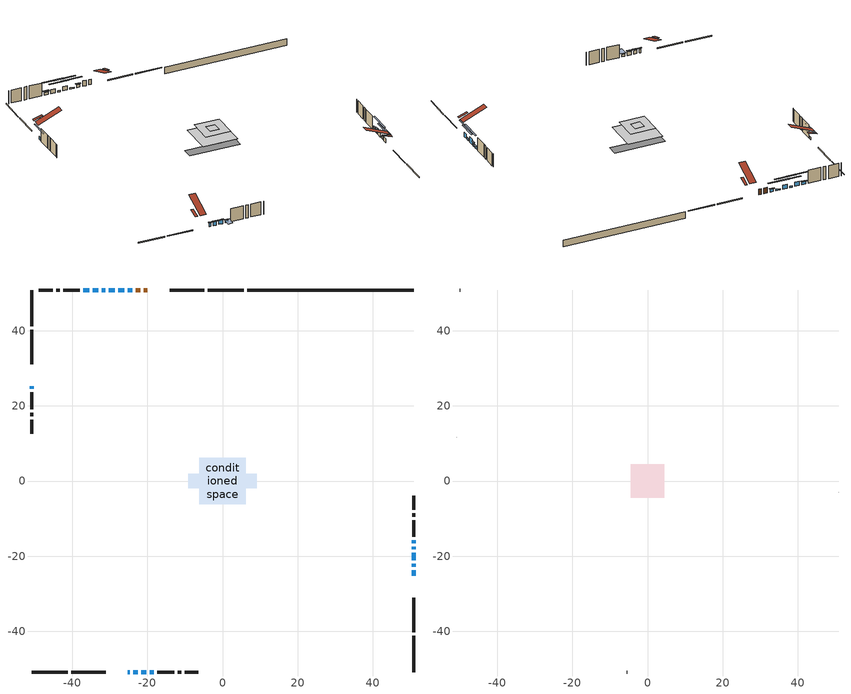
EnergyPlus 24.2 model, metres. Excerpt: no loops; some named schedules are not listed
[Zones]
conditioned space
 floor outside (Floor1 construction): -2.13,-2.13 -2.13,2.13 2.13,2.13 2.13,-2.13 z0.76
 floor adiabatic (AdiabaticFloorConstruction): -6.16,-6.16 -6.16,6.16 6.16,6.16 6.16,-6.16 z3.2
 floor foundation (Slab1 construction): -9.17,-1.89 -9.17,1.89 9.17,1.89 9.17,-1.89 z-1.65
 wall outside (RimJoist1 construction): 5.63,50.81 -3.98,50.81 / -50.81,-50.81 -41.21,-50.81 / -50.81,50.81 -50.81,41.21 / 50.81,-50.81 50.81,-41.21 z0.76:1.06
 wall outside (RimJoist2 construction): -4.91,50.81 -14.06,50.81 / -40.28,-50.81 -31.13,-50.81 / -50.81,40.28 -50.81,31.13 / 50.81,-40.28 50.81,-31.13 z0.76:1.06
 wall outside (AdiabaticWallConstruction 1): -20.02,50.81 -20.9,50.81 / -21.82,50.81 -23.11,50.81 z0.76:2.79
 wall outside (AdiabaticWallConstruction): -24.03,50.81 -25.25,50.81 / -50.81,25.17 -50.81,24.48 / -35.51,50.81 -37.03,50.81 z0.76:1.83; -26.18,50.81 -27.71,50.81 z0.76:1.27; -28.63,50.81 -30.21,50.81 z0.76:2.31; -31.13,50.81 -32.08,50.81 z0.76:1.24; -33,50.81 -34.58,50.81 / 50.81,-25.17 50.81,-23.75 z0.76:2.34; 50.81,-22.82 50.81,-22 z0.76:1.73; 50.81,-21.08 50.81,-19.15 z0.76:2.84; -25.17,-50.81 -24.61,-50.81 / -23.68,-50.81 -22.57,-50.81 / 50.81,-18.22 50.81,-17.53 z0.76:2.13; -21.64,-50.81 -20.29,-50.81 z0.76:2.16; 50.81,-16.61 50.81,-15.82 / -19.36,-50.81 -18.25,-50.81 z0.76:1.68
 wall outside (Wall1 construction): -37.96,50.81 -42.42,50.81 / -17.32,-50.81 -12.86,-50.81 / -50.81,23.55 -50.81,19.1 / 50.81,-14.89 50.81,-10.43 z0.76:5.64
 wall outside (Wall2 construction): -43.35,50.81 -44.28,50.81 / -11.93,-50.81 -11,-50.81 / -50.81,18.17 -50.81,17.24 / 50.81,-9.5 50.81,-8.57 z0.76:5.64
 wall outside (Wall3 construction): -45.21,50.81 -48.89,50.81 / -10.07,-50.81 -6.39,-50.81 / -50.81,16.31 -50.81,12.63 / 50.81,-7.64 50.81,-3.96 z0.76:5.64
 wall foundation (FoundationWall1 construction): 50.81,50.81 6.56,50.81 z-1.65:0.76
 window (WindowConstruction): -24.03,50.81 -25.25,50.81 z0.76:1.83
 window (WindowConstruction 7): -26.18,50.81 -27.7,50.81 z0.76:1.27
 window (WindowConstruction 8): -28.63,50.81 -30.21,50.81 z0.76:2.31
 window (WindowConstruction 9): -31.14,50.81 -32.08,50.81 z0.76:1.24
 window (WindowConstruction 10): -33,50.81 -34.58,50.81 z0.76:2.34
 window (WindowConstruction 11): -50.81,25.17 -50.81,24.48 z0.76:1.83
 window (WindowConstruction 12): 50.81,-25.17 50.81,-23.75 z0.76:2.34
 window (WindowConstruction 1): -35.51,50.81 -37.03,50.81 z0.76:1.83
 window (WindowConstruction 13): 50.81,-22.82 50.81,-22.01 z0.76:1.73
 window (WindowConstruction 14): 50.81,-21.08 50.81,-19.15 z0.76:2.84
 window (WindowConstruction 2): -25.17,-50.81 -24.61,-50.81 z0.76:2.13
 window (WindowConstruction 3): -23.68,-50.81 -22.57,-50.81 z0.76:2.13
 window (WindowConstruction 4): -21.64,-50.81 -20.29,-50.81 z0.76:2.16
 window (WindowConstruction 5): 50.81,-18.22 50.81,-17.53 z0.76:2.13
 window (WindowConstruction 6): 50.81,-16.6 50.81,-15.82 z0.76:1.67
 window (WindowConstruction 15): -19.36,-50.81 -18.25,-50.81 z0.76:1.67
 door (Door): -20.02,50.81 -20.9,50.81 z0.76:2.79
 door (Door 1): -21.82,50.81 -23.1,50.81 z0.76:2.79
 ceiling adiabatic (AdiabaticFloorConstruction): 6.16,-6.16 6.16,6.16 -6.16,6.16 -6.16,-6.16 z3.2
attic - vented
 floor to conditioned space (Floor2 construction Reversed): -1.67,-1.67 -1.67,1.67 1.67,1.67 1.67,-1.67 z5.64
 floor to conditioned space (Floor3 construction Reversed): -4.46,-4.46 -4.46,4.46 4.46,4.46 4.46,-4.46 z5.64
 wall outside (Wall4 construction): -49.82,50.81 -49.88,50.81 / -5.46,-50.81 -5.4,-50.81 / -50.81,11.7 -50.81,11.63 / 50.81,-3.03 50.81,-2.97 z0.76:5.64
 roof outside (Roof1 construction): -15.84,50.81,5.64 -15.84,47.59,6.71 -14.99,47.59,6.71 -14.99,50.81,5.64; -29.35,-50.81,5.64 -29.35,-47.59,6.71 -30.2,-47.59,6.71 -30.2,-50.81,5.64; -50.81,29.35,5.64 -47.59,29.35,6.71 -47.59,30.2,6.71 -50.81,30.2,5.64; 50.81,-29.35,5.64 47.59,-29.35,6.71 47.59,-30.2,6.71 50.81,-30.2,5.64
 roof outside (Roof2 construction): -19.09,50.81,5.64 -19.09,42.25,9.21 -16.77,42.25,9.21 -16.77,50.81,5.64; -26.1,-50.81,5.64 -26.1,-42.25,9.21 -28.42,-42.25,9.21 -28.42,-50.81,5.64; -50.81,26.1,5.64 -42.25,26.1,9.21 -42.25,28.42,9.21 -50.81,28.42,5.64; 50.81,-26.1,5.64 42.25,-26.1,9.21 42.25,-28.42,9.21 50.81,-28.42,5.64
shading: -25.55,50.81 -23.74,50.81 -23.74,51.22 -25.55,51.22 z2.13; -30.76,50.81 -23.13,50.81 -23.13,51.22 -30.76,51.22 z4.32; -33.26,50.81 -25.58,50.81 -25.58,51.22 -33.26,51.22 z5.36; -35.13,50.81 -28.08,50.81 -28.08,51.22 -35.13,51.22 z4.29; -37.63,50.81 -29.95,50.81 -29.95,51.22 -37.63,51.22 z5.39; -50.81,21.43 -50.81,28.22 -51.22,28.22 -51.22,21.43 z4.88; 50.81,-20.7 50.81,-28.22 51.22,-28.22 51.22,-20.7 z5.39; -37.33,50.81 -35.21,50.81 -35.21,51.22 -37.33,51.22 z2.13; 50.81,-18.96 50.81,-25.87 51.22,-25.87 51.22,-18.96 z4.78; 50.81,-16.1 50.81,-24.13 51.22,-24.13 51.22,-16.1 z5.89; -24.31,-50.81 -25.47,-50.81 -25.47,-51.22 -24.31,-51.22 z2.43; -22.27,-50.81 -23.98,-50.81 -23.98,-51.22 -22.27,-51.22 z2.43; -19.99,-50.81 -21.94,-50.81 -21.94,-51.22 -19.99,-51.22 z2.45; 50.81,-17.23 50.81,-18.52 51.22,-18.52 51.22,-17.23 z2.43; 50.81,-15.52 50.81,-16.9 51.22,-16.9 51.22,-15.52 z1.97; -17.95,-50.81 -19.66,-50.81 -19.66,-53.86 -17.95,-53.86 z1.97
[Building]
Building 1: Terrain=Suburbs
[Site:Location]
Ottawa Intl AP_ON: Latitude {deg}=45.32; Longitude {deg}=-75.67; Time Zone {hr}=-5; Elevation {m}=115; Keep Site Location Information=Yes
[Site:GroundTemperature:Shallow]
1.18808, -1.19398, -1.38475, -0.254337, 4.28362, 8.80044, 12.7163, 15.1969, 15.4076, 13.3901, 9.57408, 5.19582
[Site:WaterMainsTemperature]
Calculation Method=Schedule; Temperature Schedule=mains temperature schedule
[Material] Roughness=Rough; Thermal Absorptance=0.9
Name | Thickness {m} | Conductivity {W/m-K} | Density {kg/m3} | Specific Heat {J/kg-K} | Solar Absorptance | Visible Absorptance
asphalt or fiberglass shingles | 0.00635 | 0.162714 | 1121.4 | 1465.45 | 0.4 | 0.4
ceiling loosefill ins | 0.169333 | 0.0480833 | 16.02 | 1046.75 | 0.7 | 0.7
ceiling loosefill ins 1 | 0.254 | 0.0480833 | 16.02 | 1046.75 | 0.7 | 0.7
ceiling stud and cavity | 0.1397 | 0.0764328 | 65.682 | 1177.47 | 0.7 | 0.7
ceiling stud and cavity 1 | 0.1397 | 0.422 | 65.682 | 1177.47 | 0.7 | 0.7
concrete 4.0 in. | 0.1016 | 1.803125 | 2242.8 | 837.4 | 0.7 | 0.7
concrete 8.0 in. | 0.2032 | 1.803125 | 2242.8 | 837.4 | 0.7 | 0.7
door material | 0.04445 | 0.053851 | 512.64 | 1214.23 | 0.7 | 0.7
exterior vertical ins | 0.0442575 | 0.029427 | 32.04 | 1214.23 | 0.7 | 0.7
floor covering | 0.0127 | 0.0433444 | 54.468 | 1339.84 | 0.6 | 0.6
floor rigid ins | 0.103632 | 0.029427 | 32.04 | 1214.23 | 0.7 | 0.7
floor rigid ins 1; wall rigid ins 1 | 0.512978 | 0.029427 | 32.04 | 1214.23 | 0.7 | 0.7
floor stud and cavity | 0.1397 | 0.076345 | 92.3553 | 1139.71 | 0.7 | 0.7
floor stud and cavity 1 | 0.1397 | 1.75129 | 37.0049 | 1207.88 | 0.7 | 0.7
furniture material conditioned space 1 | 0.1524 | 0.115458 | 640.8 | 1214.23 | 0.6 | 0.6
gypsum board | 0.0127 | 0.160291 | 801 | 837.4 | 0.6 | 0.6
gypsum board 1 | 0.0127 | 0.160291 | 801 | 837.4 | 0.7 | 0.7
osb sheathing 0.5 in. | 0.0127 | 0.115458 | 512.64 | 1214.23 | 0.7 | 0.7
osb sheathing 0.75 in. | 0.01905 | 0.115458 | 512.64 | 1214.23 | 0.7 | 0.7
osb sheathing 2.0 in. | 0.0508 | 0.115458 | 512.64 | 1214.23 | 0.7 | 0.7
rim joist rigid ins; wall rigid ins | 0.051816 | 0.029427 | 32.04 | 1214.23 | 0.7 | 0.7
rim joist stud and cavity | 0.0508 | 0.038851 | 125.044 | 1163.47 | 0.6 | 0.6
wall stud and cavity | 0.1397 | 0.192572 | 139.0536 | 1170.24 | 0.7 | 0.7
wall stud and cavity 1 | 0.1397 | 0.285397 | 139.0536 | 1170.24 | 0.7 | 0.7
wall stud and cavity 2 | 0.1397 | 0.216185 | 139.0536 | 1170.24 | 0.7 | 0.7
wall stud and cavity 3 | 0.0889 | 6.9971 | 50.32683 | 1063.81 | 0.6 | 0.6
wall stud and cavity 4 | 0.0889 | 0.380278 | 52.3479 | 1209.89 | 0.7 | 0.7
wall stud and cavity 5 | 0.0889 | 0.391764 | 83.0341 | 1211.67 | 0.7 | 0.7
wood siding | 0.0254 | 0.102417 | 544.68 | 1172.36 | 0.4 | 0.4
wood siding 1 | 0.00254 | 0.102417 | 544.68 | 1172.36 | 0.4 | 0.4
wood siding 2; wood siding 3; wood siding 4 | 0.0254 | 0.102417 | 544.68 | 1172.36 | 0.7 | 0.7
[WindowMaterial:SimpleGlazingSystem]
Name | U-Factor {W/m2-K} | Solar Heat Gain Coefficient
WindowMaterial | 2.36602 | 0.47
WindowMaterial 1 | 2.30981 | 0.49
WindowMaterial 10 | 2.146284 | 0.54
WindowMaterial 11 | 2.37681 | 0.45
WindowMaterial 12 | 2.31549 | 0.48
WindowMaterial 13 | 2.34956 | 0.46
WindowMaterial 14 | 2.08553 | 0.56
WindowMaterial 15 | 2.31435 | 0.51
WindowMaterial 2 | 2.27006 | 0.52
WindowMaterial 3 | 2.41372 | 0.44
WindowMaterial 4 | 2.18717 | 0.52
WindowMaterial 5 | 2.21612 | 0.54
WindowMaterial 6 | 2.36716 | 0.46
WindowMaterial 7 | 2.52785 | 0.39
WindowMaterial 8 | 2.28767 | 0.49
WindowMaterial 9 | 2.3524 | 0.49
[Construction]
AdiabaticFloorConstruction: floor stud and cavity 1, floor rigid ins 1, osb sheathing 0.75 in., floor covering
AdiabaticWallConstruction: wood siding 3, wall rigid ins 1, wall stud and cavity 4, gypsum board
AdiabaticWallConstruction 1: wood siding 4, wall rigid ins 1, wall stud and cavity 4, gypsum board
Door; Door 1: door material
Floor1 construction: floor stud and cavity, floor rigid ins, osb sheathing 0.75 in., floor covering
Floor2 construction Reversed: gypsum board, ceiling stud and cavity, ceiling loosefill ins
Floor3 construction Reversed: gypsum board, ceiling stud and cavity 1, ceiling loosefill ins 1
FoundationWall1 construction: concrete 8.0 in., gypsum board 1
furniture construction conditioned space 1: furniture material conditioned space 1
PartitionWallConstruction: gypsum board, wall stud and cavity 5, gypsum board
RimJoist1 construction; RimJoist2 construction: wood siding 2, rim joist rigid ins, osb sheathing 2.0 in., rim joist stud and cavity
Roof1 construction; Roof2 construction: asphalt or fiberglass shingles
Slab1 construction: concrete 4.0 in.
Wall1 construction: wood siding, wall rigid ins, osb sheathing 0.5 in., wall stud and cavity, gypsum board
Wall2 construction: wood siding, wall rigid ins, osb sheathing 0.5 in., wall stud and cavity 1, gypsum board
Wall3 construction: wood siding, wall rigid ins, osb sheathing 0.5 in., wall stud and cavity 2, gypsum board
Wall4 construction: wood siding 1, wall stud and cavity 3
WindowConstruction: WindowMaterial
WindowConstruction 1: WindowMaterial 1
WindowConstruction 10: WindowMaterial 10
WindowConstruction 11: WindowMaterial 11
WindowConstruction 12: WindowMaterial 12
WindowConstruction 13: WindowMaterial 13
WindowConstruction 14: WindowMaterial 14
WindowConstruction 15: WindowMaterial 15
WindowConstruction 2: WindowMaterial 2
WindowConstruction 3: WindowMaterial 3
WindowConstruction 4: WindowMaterial 4
WindowConstruction 5: WindowMaterial 5
WindowConstruction 6: WindowMaterial 6
WindowConstruction 7: WindowMaterial 7
WindowConstruction 8: WindowMaterial 8
WindowConstruction 9: WindowMaterial 9
[Zone] Multiplier=1; Part of Total Floor Area=Yes
Name | Volume {m3}
attic - vented | 50.4412
conditioned space | 580.6
[Space]
Name | Zone | Volume {m3}
attic - vented 1 | attic - vented | 50.4412
conditioned space 1 | conditioned space | 580.6
[ZoneInfiltration:EffectiveLeakageArea]
infil attic - vented 1: Zone or Space=attic - vented 1; Schedule=Always On Discrete; Effective Air Leakage Area {cm2}=3813.47; Stack Coefficient=0.000587269; Wind Coefficient=1.63734e-05
[ZoneMixing]
whole house fan mix: Zone or Space=attic - vented; Schedule=Always On Continuous; Design Flow Rate Calculation Method=Flow/Zone; Design Flow Rate {m3/s}=0; Source Zone or Space=conditioned space
[SurfaceProperty:ExposedFoundationPerimeter]
Slab1: Exposed Perimeter Calculation Method=TotalExposedPerimeter; Total Exposed Perimeter {m}=44.257
[InternalMass] Zone or ZoneList=conditioned space; Space or SpaceList=conditioned space 1
Name | Construction | Surface Area {m2}
furniture mass conditioned space 1 | furniture construction conditioned space 1 | 95.832
partition wall mass | PartitionWallConstruction | 239.58
[Lights]
interior lighting: Zone or ZoneList or Space or SpaceList=conditioned space 1; Schedule=interior lighting schedule; Design Level Calculation Method=LightingLevel; Lighting Level {W}=343.2; Return Air Fraction=0; Fraction Radiant=0.6; Fraction Visible=0.2; Fraction Replaceable=1
[People]
occupants: Zone or ZoneList or Space or SpaceList=conditioned space 1; Number of People Schedule=occupants schedule; Number of People Calculation Method=People; Number of People=3; Fraction Radiant=0.314171; Sensible Heat Fraction=0.56303; Activity Level Schedule=occupants activity schedule; Carbon Dioxide Generation Rate {m3/s-W}=0; Enable ASHRAE 55 Comfort Warnings=No; Mean Radiant Temperature Calculation Type=EnclosureAveraged
[ElectricEquipment] Zone or ZoneList or Space or SpaceList=conditioned space 1; Design Level Calculation Method=EquipmentLevel
Name | Schedule | Design Level {W} | Fraction Latent | Fraction Radiant | Fraction Lost
clothes dryer | clothes dryer schedule | 140.772 | 0.015 | 0.081 | 0.85
clothes washer | clothes washer schedule | 32.1985 | 0.03 | 0.162 | 0.7
cooking range | cooking range schedule | 215.147 | 0.08 | 0.432 | 0.2
dishwasher | dishwasher schedule | 66.8632 | 0.3 | 0.18 | 0.4
fridge | fridge schedule | 72.9452 | 0 | 0.6 | 0
mech vent bath fan 0 | mech vent bath fan 0 schedule | 50.2 | 0 | 0 | 1
mech vent bath fan 1 | mech vent bath fan 1 schedule | 50.2 | 0 | 0 | 1
mech vent bath fan 2 | mech vent bath fan 2 schedule | 50.2 | 0 | 0 | 1
mech vent house fan | mech vent house fan schedule | 0 | 0 | 0 | 1
mech vent house fan cfis | mech vent house fan cfis schedule | 0 | 0 | 0 | 0
mech vent range fan 0 | mech vent range fan 0 schedule | 57 | 0 | 0 | 1
misc plug loads | misc plug loads schedule | 494.7 | 0.045 | 0.513 | 0.1
whole house fan | Always On Discrete | 0 | 0 | 0 | 1
[OtherEquipment] Zone or ZoneList or Space or SpaceList=conditioned space 1; Design Level Calculation Method=EquipmentLevel
Name | Fuel Type | Schedule | Design Level {W} | Fraction Latent | Fraction Radiant | Fraction Lost
clothes dryer 1 | Electricity | clothes dryer schedule | 0 | 0.015 | 0.081 | 0.85
cooking range 1 | Electricity | cooking range schedule | 0 | 0.08 | 0.432 | 0.2
general water use latent | None | general water use schedule | 62.594 | 1 | 0 | 0
general water use sensible | None | general water use schedule | -61.6891 | 0 | 0.6 | 0
mech vent house fan latent load | None | Always On Discrete | 0 | 1 | 0 | 0
mech vent house fan sensible load | None | Always On Discrete | 0 | 0 | 0 | 0
water heater energy adjustment1 | NaturalGas | Always On Discrete | 0.01 | 0 | 0 | 1
[ZoneInfiltration:DesignFlowRate] Zone or ZoneList or Space or SpaceList=conditioned space 1; Schedule=Always On Discrete; Design Flow Rate Calculation Method=Flow/Zone; Design Flow Rate {m3/s}=0
infil flow; natural vent flow; whole house fan flow
[Foundation:Kiva]
Foundation Kiva 1: Initial Indoor Air Temperature {C}=18; Wall Height Above Grade {m}=0.759988; Wall Depth Below Slab {m}=0.2032; Custom Block Material Name 1=exterior vertical ins; Custom Block Depth 1 {m}=2.40999; Custom Block X Position 1 {m}=0.2159; Custom Block Z Position 1 {m}=0
[Foundation:Kiva:Settings]
Soil Conductivity {W/m-K}=0.849921; Soil Density {kg/m3}=1842.3; Soil Specific Heat {J/kg-K}=418.7; Ground Solar Absorptivity=0.9; Ground Thermal Absorptivity=0.9; Ground Surface Roughness {m}=0.03; Far-Field Width {m}=40; Deep-Ground Boundary Condition=ZeroFlux; Deep-Ground Depth {m}=40; Minimum Cell Dimension {m}=0.2; Maximum Cell Growth Coefficient=3; Simulation Timestep=Timestep
[Exterior:Lights]
exterior lighting: Schedule=exterior lighting schedule; Design Level {W}=75.6
[Schedule:Constant]
Name | Hourly Value
Always On Continuous; mech vent house fan schedule; mech vent house fan cfis schedule; Always On Discrete | 1
occupants activity schedule | 117.228
fridge schedule | 0
[Schedule:Week:Daily]
interior lighting schedule Week Rule - Jan1-Jan27: interior lighting schedule day, interior lighting schedule day, interior lighting schedule day, interior lighting schedule day, interior lighting schedule day, interior lighting schedule day, interior lighting schedule day, interior lighting schedule default day, interior lighting schedule default day, interior lighting schedule default day, interior lighting schedule default day, interior lighting schedule default day
interior lighting schedule Week Rule - Jan28-Feb3: interior lighting schedule day, interior lighting schedule day, interior lighting schedule day, interior lighting schedule day, interior lighting schedule day 1, interior lighting schedule day 1, interior lighting schedule day 1, interior lighting schedule default day, interior lighting schedule default day, interior lighting schedule default day, interior lighting schedule default day, interior lighting schedule default day
interior lighting schedule Week Rule - Feb4-Feb24: interior lighting schedule day 1, interior lighting schedule day 1, interior lighting schedule day 1, interior lighting schedule day 1, interior lighting schedule day 1, interior lighting schedule day 1, interior lighting schedule day 1, interior lighting schedule default day, interior lighting schedule default day, interior lighting schedule default day, interior lighting schedule default day, interior lighting schedule default day
interior lighting schedule Week Rule - Feb25-Mar3: interior lighting schedule day 1, interior lighting schedule day 1, interior lighting schedule day 1, interior lighting schedule day 1, interior lighting schedule day 2, interior lighting schedule day 2, interior lighting schedule day 2, interior lighting schedule default day, interior lighting schedule default day, interior lighting schedule default day, interior lighting schedule default day, interior lighting schedule default day
interior lighting schedule Week Rule - Mar4-Mar31: interior lighting schedule day 2, interior lighting schedule day 2, interior lighting schedule day 2, interior lighting schedule day 2, interior lighting schedule day 2, interior lighting schedule day 2, interior lighting schedule day 2, interior lighting schedule default day, interior lighting schedule default day, interior lighting schedule default day, interior lighting schedule default day, interior lighting schedule default day
interior lighting schedule Week Rule - Apr1-Apr28: interior lighting schedule day 3, interior lighting schedule day 3, interior lighting schedule day 3, interior lighting schedule day 3, interior lighting schedule day 3, interior lighting schedule day 3, interior lighting schedule day 3, interior lighting schedule default day, interior lighting schedule default day, interior lighting schedule default day, interior lighting schedule default day, interior lighting schedule default day
interior lighting schedule Week Rule - Apr29-May5: interior lighting schedule day 3, interior lighting schedule day 3, interior lighting schedule day 4, interior lighting schedule day 4, interior lighting schedule day 4, interior lighting schedule day 4, interior lighting schedule day 4, interior lighting schedule default day, interior lighting schedule default day, interior lighting schedule default day, interior lighting schedule default day, interior lighting schedule default day
interior lighting schedule Week Rule - May6-May26: interior lighting schedule day 4, interior lighting schedule day 4, interior lighting schedule day 4, interior lighting schedule day 4, interior lighting schedule day 4, interior lighting schedule day 4, interior lighting schedule day 4, interior lighting schedule default day, interior lighting schedule default day, interior lighting schedule default day, interior lighting schedule default day, interior lighting schedule default day
interior lighting schedule Week Rule - May27-Jun2: interior lighting schedule day 4, interior lighting schedule day 4, interior lighting schedule day 4, interior lighting schedule day 4, interior lighting schedule day 4, interior lighting schedule day 5, interior lighting schedule day 5, interior lighting schedule default day, interior lighting schedule default day, interior lighting schedule default day, interior lighting schedule default day, interior lighting schedule default day
interior lighting schedule Week Rule - Jun3-Jun30: interior lighting schedule day 5, interior lighting schedule day 5, interior lighting schedule day 5, interior lighting schedule day 5, interior lighting schedule day 5, interior lighting schedule day 5, interior lighting schedule day 5, interior lighting schedule default day, interior lighting schedule default day, interior lighting schedule default day, interior lighting schedule default day, interior lighting schedule default day
interior lighting schedule Week Rule - Jul1-Jul28: interior lighting schedule day 6, interior lighting schedule day 6, interior lighting schedule day 6, interior lighting schedule day 6, interior lighting schedule day 6, interior lighting schedule day 6, interior lighting schedule day 6, interior lighting schedule default day, interior lighting schedule default day, interior lighting schedule default day, interior lighting schedule default day, interior lighting schedule default day
interior lighting schedule Week Rule - Jul29-Aug4: interior lighting schedule day 6, interior lighting schedule day 6, interior lighting schedule day 6, interior lighting schedule day 7, interior lighting schedule day 7, interior lighting schedule day 7, interior lighting schedule day 7, interior lighting schedule default day, interior lighting schedule default day, interior lighting schedule default day, interior lighting schedule default day, interior lighting schedule default day
interior lighting schedule Week Rule - Aug5-Aug25: interior lighting schedule day 7, interior lighting schedule day 7, interior lighting schedule day 7, interior lighting schedule day 7, interior lighting schedule day 7, interior lighting schedule day 7, interior lighting schedule day 7, interior lighting schedule default day, interior lighting schedule default day, interior lighting schedule default day, interior lighting schedule default day, interior lighting schedule default day
interior lighting schedule Week Rule - Aug26-Sep1: interior lighting schedule day 7, interior lighting schedule day 7, interior lighting schedule day 7, interior lighting schedule day 7, interior lighting schedule day 7, interior lighting schedule day 7, interior lighting schedule day 8, interior lighting schedule default day, interior lighting schedule default day, interior lighting schedule default day, interior lighting schedule default day, interior lighting schedule default day
interior lighting schedule Week Rule - Sep2-Sep29: interior lighting schedule day 8, interior lighting schedule day 8, interior lighting schedule day 8, interior lighting schedule day 8, interior lighting schedule day 8, interior lighting schedule day 8, interior lighting schedule day 8, interior lighting schedule default day, interior lighting schedule default day, interior lighting schedule default day, interior lighting schedule default day, interior lighting schedule default day
interior lighting schedule Week Rule - Sep30-Oct6: interior lighting schedule day 8, interior lighting schedule day 9, interior lighting schedule day 9, interior lighting schedule day 9, interior lighting schedule day 9, interior lighting schedule day 9, interior lighting schedule day 9, interior lighting schedule default day, interior lighting schedule default day, interior lighting schedule default day, interior lighting schedule default day, interior lighting schedule default day
interior lighting schedule Week Rule - Oct7-Oct27: interior lighting schedule day 9, interior lighting schedule day 9, interior lighting schedule day 9, interior lighting schedule day 9, interior lighting schedule day 9, interior lighting schedule day 9, interior lighting schedule day 9, interior lighting schedule default day, interior lighting schedule default day, interior lighting schedule default day, interior lighting schedule default day, interior lighting schedule default day
interior lighting schedule Week Rule - Oct28-Nov3: interior lighting schedule day 9, interior lighting schedule day 9, interior lighting schedule day 9, interior lighting schedule day 9, interior lighting schedule day 10, interior lighting schedule day 10, interior lighting schedule day 10, interior lighting schedule default day, interior lighting schedule default day, interior lighting schedule default day, interior lighting schedule default day, interior lighting schedule default day
interior lighting schedule Week Rule - Nov4-Nov24: interior lighting schedule day 10, interior lighting schedule day 10, interior lighting schedule day 10, interior lighting schedule day 10, interior lighting schedule day 10, interior lighting schedule day 10, interior lighting schedule day 10, interior lighting schedule default day, interior lighting schedule default day, interior lighting schedule default day, interior lighting schedule default day, interior lighting schedule default day
interior lighting schedule Week Rule - Nov25-Dec1: interior lighting schedule day 10, interior lighting schedule day 10, interior lighting schedule day 10, interior lighting schedule day 10, interior lighting schedule day 10, interior lighting schedule day 10, interior lighting schedule day 11, interior lighting schedule default day, interior lighting schedule default day, interior lighting schedule default day, interior lighting schedule default day, interior lighting schedule default day
interior lighting schedule Week Rule - Dec2-Dec31: interior lighting schedule day 11, interior lighting schedule day 11, interior lighting schedule day 11, interior lighting schedule day 11, interior lighting schedule day 11, interior lighting schedule day 11, interior lighting schedule day 11, interior lighting schedule default day, interior lighting schedule default day, interior lighting schedule default day, interior lighting schedule default day, interior lighting schedule default day
occupants schedule Week Rule - Jan1-Dec31: occupants schedule day, occupants schedule day, occupants schedule day, occupants schedule day, occupants schedule day, occupants schedule day, occupants schedule day, occupants schedule default day, occupants schedule default day, occupants schedule default day, occupants schedule default day, occupants schedule default day
clothes dryer schedule Week Rule - Jan1-Dec31: clothes dryer schedule day, clothes dryer schedule day, clothes dryer schedule day, clothes dryer schedule day, clothes dryer schedule day, clothes dryer schedule day, clothes dryer schedule day, clothes dryer schedule default day, clothes dryer schedule default day, clothes dryer schedule default day, clothes dryer schedule default day, clothes dryer schedule default day
clothes washer schedule Week Rule - Jan1-Dec31: clothes washer schedule day, clothes washer schedule day, clothes washer schedule day, clothes washer schedule day, clothes washer schedule day, clothes washer schedule day, clothes washer schedule day, clothes washer schedule default day, clothes washer schedule default day, clothes washer schedule default day, clothes washer schedule default day, clothes washer schedule default day
cooking range schedule Week Rule - Jan1-Dec31: cooking range schedule day, cooking range schedule day, cooking range schedule day, cooking range schedule day, cooking range schedule day, cooking range schedule day, cooking range schedule day, cooking range schedule default day, cooking range schedule default day, cooking range schedule default day, cooking range schedule default day, cooking range schedule default day
dishwasher schedule Week Rule - Jan1-Dec31: dishwasher schedule day, dishwasher schedule day, dishwasher schedule day, dishwasher schedule day, dishwasher schedule day, dishwasher schedule day, dishwasher schedule day, dishwasher schedule default day, dishwasher schedule default day, dishwasher schedule default day, dishwasher schedule default day, dishwasher schedule default day
mech vent bath fan 0 schedule Week Rule - Jan1-Dec31: mech vent bath fan 0 schedule day, mech vent bath fan 0 schedule day, mech vent bath fan 0 schedule day, mech vent bath fan 0 schedule day, mech vent bath fan 0 schedule day, mech vent bath fan 0 schedule day, mech vent bath fan 0 schedule day, mech vent bath fan 0 schedule default day, mech vent bath fan 0 schedule default day, mech vent bath fan 0 schedule default day, mech vent bath fan 0 schedule default day, mech vent bath fan 0 schedule default day
mech vent bath fan 1 schedule Week Rule - Jan1-Dec31: mech vent bath fan 1 schedule day, mech vent bath fan 1 schedule day, mech vent bath fan 1 schedule day, mech vent bath fan 1 schedule day, mech vent bath fan 1 schedule day, mech vent bath fan 1 schedule day, mech vent bath fan 1 schedule day, mech vent bath fan 1 schedule default day, mech vent bath fan 1 schedule default day, mech vent bath fan 1 schedule default day, mech vent bath fan 1 schedule default day, mech vent bath fan 1 schedule default day
mech vent bath fan 2 schedule Week Rule - Jan1-Dec31: mech vent bath fan 2 schedule day, mech vent bath fan 2 schedule day, mech vent bath fan 2 schedule day, mech vent bath fan 2 schedule day, mech vent bath fan 2 schedule day, mech vent bath fan 2 schedule day, mech vent bath fan 2 schedule day, mech vent bath fan 2 schedule default day, mech vent bath fan 2 schedule default day, mech vent bath fan 2 schedule default day, mech vent bath fan 2 schedule default day, mech vent bath fan 2 schedule default day
mech vent range fan 0 schedule Week Rule - Jan1-Dec31: mech vent range fan 0 schedule day, mech vent range fan 0 schedule day, mech vent range fan 0 schedule day, mech vent range fan 0 schedule day, mech vent range fan 0 schedule day, mech vent range fan 0 schedule day, mech vent range fan 0 schedule day, mech vent range fan 0 schedule default day, mech vent range fan 0 schedule default day, mech vent range fan 0 schedule default day, mech vent range fan 0 schedule default day, mech vent range fan 0 schedule default day
misc plug loads schedule Week Rule - Jan1-Dec31: misc plug loads schedule day, misc plug loads schedule day, misc plug loads schedule day, misc plug loads schedule day, misc plug loads schedule day, misc plug loads schedule day, misc plug loads schedule day, misc plug loads schedule default day, misc plug loads schedule default day, misc plug loads schedule default day, misc plug loads schedule default day, misc plug loads schedule default day
general water use schedule Week Rule - Jan1-Dec31: general water use schedule day, general water use schedule day, general water use schedule day, general water use schedule day, general water use schedule day, general water use schedule day, general water use schedule day, general water use schedule default day, general water use schedule default day, general water use schedule default day, general water use schedule default day, general water use schedule default day
exterior lighting schedule Week Rule - Jan1-Jan27: exterior lighting schedule day, exterior lighting schedule day, exterior lighting schedule day, exterior lighting schedule day, exterior lighting schedule day, exterior lighting schedule day, exterior lighting schedule day, exterior lighting schedule default day, exterior lighting schedule default day, exterior lighting schedule default day, exterior lighting schedule default day, exterior lighting schedule default day
exterior lighting schedule Week Rule - Jan28-Feb3: exterior lighting schedule day, exterior lighting schedule day, exterior lighting schedule day, exterior lighting schedule day, exterior lighting schedule day 1, exterior lighting schedule day 1, exterior lighting schedule day 1, exterior lighting schedule default day, exterior lighting schedule default day, exterior lighting schedule default day, exterior lighting schedule default day, exterior lighting schedule default day
exterior lighting schedule Week Rule - Feb4-Feb24: exterior lighting schedule day 1, exterior lighting schedule day 1, exterior lighting schedule day 1, exterior lighting schedule day 1, exterior lighting schedule day 1, exterior lighting schedule day 1, exterior lighting schedule day 1, exterior lighting schedule default day, exterior lighting schedule default day, exterior lighting schedule default day, exterior lighting schedule default day, exterior lighting schedule default day
exterior lighting schedule Week Rule - Feb25-Mar3: exterior lighting schedule day 1, exterior lighting schedule day 1, exterior lighting schedule day 1, exterior lighting schedule day 1, exterior lighting schedule day 2, exterior lighting schedule day 2, exterior lighting schedule day 2, exterior lighting schedule default day, exterior lighting schedule default day, exterior lighting schedule default day, exterior lighting schedule default day, exterior lighting schedule default day
[Schedule:Year]
interior lighting schedule: interior lighting schedule Week Rule - Jan1-Jan27, 1, 1, 1, 27, interior lighting schedule Week Rule - Jan28-Feb3, 1, 28, 2, 3, interior lighting schedule Week Rule - Feb4-Feb24, 2, 4, 2, 24, interior lighting schedule Week Rule - Feb25-Mar3, 2, 25, 3, 3, interior lighting schedule Week Rule - Mar4-Mar31, 3, 4, 3, 31, interior lighting schedule Week Rule - Apr1-Apr28, 4, 1, 4, 28, interior lighting schedule Week Rule - Apr29-May5, 4, 29, 5, 5, interior lighting schedule Week Rule - May6-May26, 5, 6, 5, 26, interior lighting schedule Week Rule - May27-Jun2, 5, 27, 6, 2, interior lighting schedule Week Rule - Jun3-Jun30, 6, 3, 6, 30, interior lighting schedule Week Rule - Jul1-Jul28, 7, 1, 7, 28, interior lighting schedule Week Rule - Jul29-Aug4, 7, 29, 8, 4, interior lighting schedule Week Rule - Aug5-Aug25, 8, 5, 8, 25, interior lighting schedule Week Rule - Aug26-Sep1, 8, 26, 9, 1, interior lighting schedule Week Rule - Sep2-Sep29, 9, 2, 9, 29, interior lighting schedule Week Rule - Sep30-Oct6, 9, 30, 10, 6, interior lighting schedule Week Rule - Oct7-Oct27, 10, 7, 10, 27, interior lighting schedule Week Rule - Oct28-Nov3, 10, 28, 11, 3, interior lighting schedule Week Rule - Nov4-Nov24, 11, 4, 11, 24, interior lighting schedule Week Rule - Nov25-Dec1, 11, 25, 12, 1, interior lighting schedule Week Rule - Dec2-Dec31, 12, 2, 12, 31
occupants schedule: occupants schedule Week Rule - Jan1-Dec31, 1, 1, 12, 31
clothes dryer schedule: clothes dryer schedule Week Rule - Jan1-Dec31, 1, 1, 12, 31
clothes washer schedule: clothes washer schedule Week Rule - Jan1-Dec31, 1, 1, 12, 31
cooking range schedule: cooking range schedule Week Rule - Jan1-Dec31, 1, 1, 12, 31
dishwasher schedule: dishwasher schedule Week Rule - Jan1-Dec31, 1, 1, 12, 31
mech vent bath fan 0 schedule: mech vent bath fan 0 schedule Week Rule - Jan1-Dec31, 1, 1, 12, 31
mech vent bath fan 1 schedule: mech vent bath fan 1 schedule Week Rule - Jan1-Dec31, 1, 1, 12, 31
mech vent bath fan 2 schedule: mech vent bath fan 2 schedule Week Rule - Jan1-Dec31, 1, 1, 12, 31
mech vent range fan 0 schedule: mech vent range fan 0 schedule Week Rule - Jan1-Dec31, 1, 1, 12, 31
misc plug loads schedule: misc plug loads schedule Week Rule - Jan1-Dec31, 1, 1, 12, 31
general water use schedule: general water use schedule Week Rule - Jan1-Dec31, 1, 1, 12, 31
exterior lighting schedule: exterior lighting schedule Week Rule - Jan1-Jan27, 1, 1, 1, 27, exterior lighting schedule Week Rule - Jan28-Feb3, 1, 28, 2, 3, exterior lighting schedule Week Rule - Feb4-Feb24, 2, 4, 2, 24, exterior lighting schedule Week Rule - Feb25-Mar3, 2, 25, 3, 3, exterior lighting schedule Week Rule - Mar4-Mar31, 3, 4, 3, 31, exterior lighting schedule Week Rule - Apr1-Apr28, 4, 1, 4, 28, exterior lighting schedule Week Rule - Apr29-May5, 4, 29, 5, 5, exterior lighting schedule Week Rule - May6-May26, 5, 6, 5, 26, exterior lighting schedule Week Rule - May27-Jun2, 5, 27, 6, 2, exterior lighting schedule Week Rule - Jun3-Jun30, 6, 3, 6, 30, exterior lighting schedule Week Rule - Jul1-Jul28, 7, 1, 7, 28, exterior lighting schedule Week Rule - Jul29-Aug4, 7, 29, 8, 4, exterior lighting schedule Week Rule - Aug5-Aug25, 8, 5, 8, 25, exterior lighting schedule Week Rule - Aug26-Sep1, 8, 26, 9, 1, exterior lighting schedule Week Rule - Sep2-Sep29, 9, 2, 9, 29, exterior lighting schedule Week Rule - Sep30-Oct6, 9, 30, 10, 6, exterior lighting schedule Week Rule - Oct7-Oct27, 10, 7, 10, 27, exterior lighting schedule Week Rule - Oct28-Nov3, 10, 28, 11, 3, exterior lighting schedule Week Rule - Nov4-Nov24, 11, 4, 11, 24, exterior lighting schedule Week Rule - Nov25-Dec1, 11, 25, 12, 1, exterior lighting schedule Week Rule - Dec2-Dec31, 12, 2, 12, 31
[Schedule:Compact]
mains temperature schedule: Through: 01/01, For: AllDays, Until: 24:00, 5.98056, Through: 01/02, For: AllDays, Until: 24:00, 5.90111, Through: 01/03, For: AllDays, Until: 24:00, 5.82222, Through: 01/04, For: AllDays, Until: 24:00, 5.74556, Through: 01/05, For: AllDays, Until: 24:00, 5.66944, Through: 01/06, For: AllDays, Until: 24:00, 5.595, Through: 01/07, For: AllDays, Until: 24:00, 5.52222, Through: 01/08, For: AllDays, Until: 24:00, 5.45, Through: 01/09, For: AllDays, Until: 24:00, 5.38, Through: 01/10, For: AllDays, Until: 24:00, 5.31111, Through: 01/11, For: AllDays, Until: 24:00, 5.24333, Through: 01/12, For: AllDays, Until: 24:00, 5.17778, Through: 01/13, For: AllDays, Until: 24:00, 5.11333, Through: 01/14, For: AllDays, Until: 24:00, 5.05, Through: 01/15, For: AllDays, Until: 24:00, 4.98833, Through: 01/16, For: AllDays, Until: 24:00, 4.92889, Through: 01/17, For: AllDays, Until: 24:00, 4.87, Through: 01/18, For: AllDays, Until: 24:00, 4.81333, Through: 01/19, For: AllDays, Until: 24:00, 4.75833, Through: 01/20, For: AllDays, Until: 24:00, 4.70444, Through: 01/21, For: AllDays, Until: 24:00, 4.65278, Through: 01/22, For: AllDays, Until: 24:00, 4.60222, Through: 01/23, For: AllDays, Until: 24:00, 4.55333, Through: 01/24, For: AllDays, Until: 24:00, 4.50667, Through: 01/25, For: AllDays, Until: 24:00, 4.46111, Through: 01/26, For: AllDays, Until: 24:00, 4.41722, Through: 01/27, For: AllDays, Until: 24:00, 4.37556, Through: 01/28, For: AllDays, Until: 24:00, 4.335, Through: 01/29, For: AllDays, Until: 24:00, 4.29667, Through: 01/30, For: AllDays, Until: 24:00, 4.26, Through: 01/31, For: AllDays, Until: 24:00, 4.225, Through: 02/01, For: AllDays, Until: 24:00, 4.19167, Through: 02/02, For: AllDays, Until: 24:00, 4.16, Through: 02/03, For: AllDays, Until: 24:00, 4.13056, Through: 02/04, For: AllDays, Until: 24:00, 4.10278, Through: 02/05, For: AllDays, Until: 24:00, 4.07667, Through: 02/06, For: AllDays, Until: 24:00, 4.05222, Through: 02/07, For: AllDays, Until: 24:00, 4.03, Through: 02/08, For: AllDays, Until: 24:00, 4.00889, Through: 02/09, For: AllDays, Until: 24:00, 3.99056, Through: 02/10, For: AllDays, Until: 24:00, 3.97333, Through: 02/11, For: AllDays, Until: 24:00, 3.95833, Through: 02/12, For: AllDays, Until: 24:00, 3.945, Through: 02/13, For: AllDays, Until: 24:00, 3.93333, Through: 02/14, For: AllDays, Until: 24:00, 3.92389, Through: 02/15, For: AllDays, Until: 24:00, 3.91611, Through: 02/16, For: AllDays, Until: 24:00, 3.91, Through: 02/17, For: AllDays, Until: 24:00, 3.90611, Through: 02/18, For: AllDays, Until: 24:00, 3.90389, Through: 02/19, For: AllDays, Until: 24:00, 3.90389, Through: 02/20, For: AllDays, Until: 24:00, 3.905, Through: 02/21, For: AllDays, Until: 24:00, 3.90889, Through: 02/22, For: AllDays, Until: 24:00, 3.91389, Through: 02/23, For: AllDays, Until: 24:00, 3.92111, Through: 02/24, For: AllDays, Until: 24:00, 3.93, Through: 02/25, For: AllDays, Until: 24:00, 3.94056, Through: 02/26, For: AllDays, Until: 24:00, 3.95333, Through: 02/27, For: AllDays, Until: 24:00, 3.96778, Through: 02/28, For: AllDays, Until: 24:00, 3.98444, Through: 03/01, For: AllDays, Until: 24:00, 4.00278, Through: 03/02, For: AllDays, Until: 24:00, 4.02278, Through: 03/03, For: AllDays, Until: 24:00, 4.04444, Through: 03/04, For: AllDays, Until: 24:00, 4.06833, Through: 03/05, For: AllDays, Until: 24:00, 4.09389, Through: 03/06, For: AllDays, Until: 24:00, 4.12111, Through: 03/07, For: AllDays, Until: 24:00, 4.15, Through: 03/08, For: AllDays, Until: 24:00, 4.18111, Through: 03/09, For: AllDays, Until: 24:00, 4.21333, Through: 03/10, For: AllDays, Until: 24:00, 4.24778, Through: 03/11, For: AllDays, Until: 24:00, 4.28389, Through: 03/12, For: AllDays, Until: 24:00, 4.32222, Through: 03/13, For: AllDays, Until: 24:00, 4.36167, Through: 03/14, For: AllDays, Until: 24:00, 4.40333, Through: 03/15, For: AllDays, Until: 24:00, 4.44611, Through: 03/16, For: AllDays, Until: 24:00, 4.49111, Through: 03/17, For: AllDays, Until: 24:00, 4.53722, Through: 03/18, For: AllDays, Until: 24:00, 4.58556, Through: 03/19, For: AllDays, Until: 24:00, 4.63556, Through: 03/20, For: AllDays, Until: 24:00, 4.68667, Through: 03/21, For: AllDays, Until: 24:00, 4.74, Through: 03/22, For: AllDays, Until: 24:00, 4.79444, Through: 03/23, For: AllDays, Until: 24:00, 4.85111, Through: 03/24, For: AllDays, Until: 24:00, 4.90889, Through: 03/25, For: AllDays, Until: 24:00, 4.96833, Through: 03/26, For: AllDays, Until: 24:00, 5.02944, Through: 03/27, For: AllDays, Until: 24:00, 5.09167, Through: 03/28, For: AllDays, Until: 24:00, 5.15556, Through: 03/29, For: AllDays, Until: 24:00, 5.22111, Through: 03/30, For: AllDays, Until: 24:00, 5.28833, Through: 03/31, For: AllDays, Until: 24:00, 5.35667, Through: 04/01, For: AllDays, Until: 24:00, 5.42667, Through: 04/02, For: AllDays, Until: 24:00, 5.49778, Through: 04/03, For: AllDays, Until: 24:00, 5.57056, Through: 04/04, For: AllDays, Until: 24:00, 5.64444, Through: 04/05, For: AllDays, Until: 24:00, 5.71944, Through: 04/06, For: AllDays, Until: 24:00, 5.79611, Through: 04/07, For: AllDays, Until: 24:00, 5.87444, Through: 04/08, For: AllDays, Until: 24:00, 5.95389, Through: 04/09, For: AllDays, Until: 24:00, 6.03389, Through: 04/10, For: AllDays, Until: 24:00, 6.11611, Through: 04/11, For: AllDays, Until: 24:00, 6.19889, Through: 04/12, For: AllDays, Until: 24:00, 6.28278, Through: 04/13, For: AllDays, Until: 24:00, 6.36833, Through: 04/14, For: AllDays, Until: 24:00, 6.45444, Through: 04/15, For: AllDays, Until: 24:00, 6.54222, Through: 04/16, For: AllDays, Until: 24:00, 6.63056, Through: 04/17, For: AllDays, Until: 24:00, 6.72056, Through: 04/18, For: AllDays, Until: 24:00, 6.81111, Through: 04/19, For: AllDays, Until: 24:00, 6.90278, Through: 04/20, For: AllDays, Until: 24:00, 6.99556, Through: 04/21, For: AllDays, Until: 24:00, 7.08889, Through: 04/22, For: AllDays, Until: 24:00, 7.18333, Through: 04/23, For: AllDays, Until: 24:00, 7.27889, Through: 04/24, For: AllDays, Until: 24:00, 7.375, Through: 04/25, For: AllDays, Until: 24:00, 7.47222, Through: 04/26, For: AllDays, Until: 24:00, 7.57, Through: 04/27, For: AllDays, Until: 24:00, 7.66889, Through: 04/28, For: AllDays, Until: 24:00, 7.76833, Through: 04/29, For: AllDays, Until: 24:00, 7.86833, Through: 04/30, For: AllDays, Until: 24:00, 7.96889, Through: 05/01, For: AllDays, Until: 24:00, 8.07056, Through: 05/02, For: AllDays, Until: 24:00, 8.17278, Through: 05/03, For: AllDays, Until: 24:00, 8.275, Through: 05/04, For: AllDays, Until: 24:00, 8.37833, Through: 05/05, For: AllDays, Until: 24:00, 8.48222, Through: 05/06, For: AllDays, Until: 24:00, 8.58667, Through: 05/07, For: AllDays, Until: 24:00, 8.69111, Through: 05/08, For: AllDays, Until: 24:00, 8.79667, Through: 05/09, For: AllDays, Until: 24:00, 8.90222, Through: 05/10, For: AllDays, Until: 24:00, 9.00833, Through: 05/11, For: AllDays, Until: 24:00, 9.11444, Through: 05/12, For: AllDays, Until: 24:00, 9.22111, Through: 05/13, For: AllDays, Until: 24:00, 9.32778, Through: 05/14, For: AllDays, Until: 24:00, 9.435, Through: 05/15, For: AllDays, Until: 24:00, 9.54278, Through: 05/16, For: AllDays, Until: 24:00, 9.65, Through: 05/17, For: AllDays, Until: 24:00, 9.75778, Through: 05/18, For: AllDays, Until: 24:00, 9.86611, Through: 05/19, For: AllDays, Until: 24:00, 9.97389, Through: 05/20, For: AllDays, Until: 24:00, 10.0822, Through: 05/21, For: AllDays, Until: 24:00, 10.19, Through: 05/22, For: AllDays, Until: 24:00, 10.2983, Through: 05/23, For: AllDays, Until: 24:00, 10.4061, Through: 05/24, For: AllDays, Until: 24:00, 10.5139, Through: 05/25, For: AllDays, Until: 24:00, 10.6222, Through: 05/26, For: AllDays, Until: 24:00, 10.73, Through: 05/27, For: AllDays, Until: 24:00, 10.8372, Through: 05/28, For: AllDays, Until: 24:00, 10.945, Through: 05/29, For: AllDays, Until: 24:00, 11.0517, Through: 05/30, For: AllDays, Until: 24:00, 11.1589, Through: 05/31, For: AllDays, Until: 24:00, 11.2656, Through: 06/01, For: AllDays, Until: 24:00, 11.3717, Through: 06/02, For: AllDays, Until: 24:00, 11.4778, Through: 06/03, For: AllDays, Until: 24:00, 11.5833, Through: 06/04, For: AllDays, Until: 24:00, 11.6883, Through: 06/05, For: AllDays, Until: 24:00, 11.7933, Through: 06/06, For: AllDays, Until: 24:00, 11.8972, Through: 06/07, For: AllDays, Until: 24:00, 12.0011, Through: 06/08, For: AllDays, Until: 24:00, 12.1044, Through: 06/09, For: AllDays, Until: 24:00, 12.2067, Through: 06/10, For: AllDays, Until: 24:00, 12.3089, Through: 06/11, For: AllDays, Until: 24:00, 12.4106, Through: 06/12, For: AllDays, Until: 24:00, 12.5111, Through: 06/13, For: AllDays, Until: 24:00, 12.6111, Through: 06/14, For: AllDays, Until: 24:00, 12.7106, Through: 06/15, For: AllDays, Until: 24:00, 12.8089, Through: 06/16, For: AllDays, Until: 24:00, 12.9067, Through: 06/17, For: AllDays, Until: 24:00, 13.0039, Through: 06/18, For: AllDays, Until: 24:00, 13.1, Through: 06/19, For: AllDays, Until: 24:00, 13.195, Through: 06/20, For: AllDays, Until: 24:00, 13.2894, Through: 06/21, For: AllDays, Until: 24:00, 13.3833, Through: 06/22, For: AllDays, Until: 24:00, 13.4756, Through: 06/23, For: AllDays, Until: 24:00, 13.5672, Through: 06/24, For: AllDays, Until: 24:00, 13.6578, Through: 06/25, For: AllDays, Until: 24:00, 13.7472, Through: 06/26, For: AllDays, Until: 24:00, 13.8356, Through: 06/27, For: AllDays, Until: 24:00, 13.9233, Through: 06/28, For: AllDays, Until: 24:00, 14.0094, Through: 06/29, For: AllDays, Until: 24:00, 14.0944, Through: 06/30, For: AllDays, Until: 24:00, 14.1789, Through: 07/01, For: AllDays, Until: 24:00, 14.2617, Through: 07/02, For: AllDays, Until: 24:00, 14.3433, Through: 07/03, For: AllDays, Until: 24:00, 14.4233, Through: 07/04, For: AllDays, Until: 24:00, 14.5028, Through: 07/05, For: AllDays, Until: 24:00, 14.5806, Through: 07/06, For: AllDays, Until: 24:00, 14.6567, Through: 07/07, For: AllDays, Until: 24:00, 14.7322, Through: 07/08, For: AllDays, Until: 24:00, 14.8061, Through: 07/09, For: AllDays, Until: 24:00, 14.8783, Through: 07/10, For: AllDays, Until: 24:00, 14.9494, Through: 07/11, For: AllDays, Until: 24:00, 15.0194, Through: 07/12, For: AllDays, Until: 24:00, 15.0878, Through: 07/13, For: AllDays, Until: 24:00, 15.1544, Through: 07/14, For: AllDays, Until: 24:00, 15.22, Through: 07/15, For: AllDays, Until: 24:00, 15.2833, Through: 07/16, For: AllDays, Until: 24:00, 15.3461, Through: 07/17, For: AllDays, Until: 24:00, 15.4067, Through: 07/18, For: AllDays, Until: 24:00, 15.4661, Through: 07/19, For: AllDays, Until: 24:00, 15.5239, Through: 07/20, For: AllDays, Until: 24:00, 15.58, Through: 07/21, For: AllDays, Until: 24:00, 15.6344, Through: 07/22, For: AllDays, Until: 24:00, 15.6872, Through: 07/23, For: AllDays, Until: 24:00, 15.7383, Through: 07/24, For: AllDays, Until: 24:00, 15.7883, Through: 07/25, For: AllDays, Until: 24:00, 15.8361, Through: 07/26, For: AllDays, Until: 24:00, 15.8822, Through: 07/27, For: AllDays, Until: 24:00, 15.9272, Through: 07/28, For: AllDays, Until: 24:00, 15.97, Through: 07/29, For: AllDays, Until: 24:00, 16.0111, Through: 07/30, For: AllDays, Until: 24:00, 16.0506, Through: 07/31, For: AllDays, Until: 24:00, 16.0883, Through: 08/01, For: AllDays, Until: 24:00, 16.1244, Through: 08/02, For: AllDays, Until: 24:00, 16.1583, Through: 08/03, For: AllDays, Until: 24:00, 16.1911, Through: 08/04, For: AllDays, Until: 24:00, 16.2217, Through: 08/05, For: AllDays, Until: 24:00, 16.2506, Through: 08/06, For: AllDays, Until: 24:00, 16.2778, Through: 08/07, For: AllDays, Until: 24:00, 16.3028, Through: 08/08, For: AllDays, Until: 24:00, 16.3267, Through: 08/09, For: AllDays, Until: 24:00, 16.3483, Through: 08/10, For: AllDays, Until: 24:00, 16.3678, Through: 08/11, For: AllDays, Until: 24:00, 16.3861, Through: 08/12, For: AllDays, Until: 24:00, 16.4022, Through: 08/13, For: AllDays, Until: 24:00, 16.4167, Through: 08/14, For: AllDays, Until: 24:00, 16.4289, Through: 08/15, For: AllDays, Until: 24:00, 16.4394, Through: 08/16, For: AllDays, Until: 24:00, 16.4483, Through: 08/17, For: AllDays, Until: 24:00, 16.455, Through: 08/18, For: AllDays, Until: 24:00, 16.4606, Through: 08/19, For: AllDays, Until: 24:00, 16.4633, Through: 08/20, For: AllDays, Until: 24:00, 16.465, Through: 08/21, For: AllDays, Until: 24:00, 16.4644, Through: 08/22, For: AllDays, Until: 24:00, 16.4622, Through: 08/23, For: AllDays, Until: 24:00, 16.4578, Through: 08/24, For: AllDays, Until: 24:00, 16.4517, Through: 08/25, For: AllDays, Until: 24:00, 16.4439, Through: 08/26, For: AllDays, Until: 24:00, 16.4339, Through: 08/27, For: AllDays, Until: 24:00, 16.4222, Through: 08/28, For: AllDays, Until: 24:00, 16.4089, Through: 08/29, For: AllDays, Until: 24:00, 16.3933, Through: 08/30, For: AllDays, Until: 24:00, 16.3761, Through: 08/31, For: AllDays, Until: 24:00, 16.3572, Through: 09/01, For: AllDays, Until: 24:00, 16.3361, Through: 09/02, For: AllDays, Until: 24:00, 16.3139, Through: 09/03, For: AllDays, Until: 24:00, 16.2894, Through: 09/04, For: AllDays, Until: 24:00, 16.2628, Through: 09/05, For: AllDays, Until: 24:00, 16.235, Through: 09/06, For: AllDays, Until: 24:00, 16.205, Through: 09/07, For: AllDays, Until: 24:00, 16.1733, Through: 09/08, For: AllDays, Until: 24:00, 16.14, Through: 09/09, For: AllDays, Until: 24:00, 16.1044, Through: 09/10, For: AllDays, Until: 24:00, 16.0678, Through: 09/11, For: AllDays, Until: 24:00, 16.0289, Through: 09/12, For: AllDays, Until: 24:00, 15.9889, Through: 09/13, For: AllDays, Until: 24:00, 15.9467, Through: 09/14, For: AllDays, Until: 24:00, 15.9028, Through: 09/15, For: AllDays, Until: 24:00, 15.8572, Through: 09/16, For: AllDays, Until: 24:00, 15.81, Through: 09/17, For: AllDays, Until: 24:00, 15.7611, Through: 09/18, For: AllDays, Until: 24:00, 15.7106, Through: 09/19, For: AllDays, Until: 24:00, 15.6583, Through: 09/20, For: AllDays, Until: 24:00, 15.6044, Through: 09/21, For: AllDays, Until: 24:00, 15.5489, Through: 09/22, For: AllDays, Until: 24:00, 15.4922, Through: 09/23, For: AllDays, Until: 24:00, 15.4333, Through: 09/24, For: AllDays, Until: 24:00, 15.3733, Through: 09/25, For: AllDays, Until: 24:00, 15.3117, Through: 09/26, For: AllDays, Until: 24:00, 15.2483, Through: 09/27, For: AllDays, Until: 24:00, 15.1839, Through: 09/28, For: AllDays, Until: 24:00, 15.1178, Through: 09/29, For: AllDays, Until: 24:00, 15.05, Through: 09/30, For: AllDays, Until: 24:00, 14.9811, Through: 10/01, For: AllDays, Until: 24:00, 14.9106, Through: 10/02, For: AllDays, Until: 24:00, 14.8389, Through: 10/03, For: AllDays, Until: 24:00, 14.7656, Through: 10/04, For: AllDays, Until: 24:00, 14.6906, Through: 10/05, For: AllDays, Until: 24:00, 14.615, Through: 10/06, For: AllDays, Until: 24:00, 14.5378, Through: 10/07, For: AllDays, Until: 24:00, 14.4589, Through: 10/08, For: AllDays, Until: 24:00, 14.3794, Through: 10/09, For: AllDays, Until: 24:00, 14.2983, Through: 10/10, For: AllDays, Until: 24:00, 14.2161, Through: 10/11, For: AllDays, Until: 24:00, 14.1322, Through: 10/12, For: AllDays, Until: 24:00, 14.0478, Through: 10/13, For: AllDays, Until: 24:00, 13.9622, Through: 10/14, For: AllDays, Until: 24:00, 13.875, Through: 10/15, For: AllDays, Until: 24:00, 13.7872, Through: 10/16, For: AllDays, Until: 24:00, 13.6983, Through: 10/17, For: AllDays, Until: 24:00, 13.6078, Through: 10/18, For: AllDays, Until: 24:00, 13.5167, Through: 10/19, For: AllDays, Until: 24:00, 13.425, Through: 10/20, For: AllDays, Until: 24:00, 13.3317, Through: 10/21, For: AllDays, Until: 24:00, 13.2378, Through: 10/22, For: AllDays, Until: 24:00, 13.1428, Through: 10/23, For: AllDays, Until: 24:00, 13.0472, Through: 10/24, For: AllDays, Until: 24:00, 12.9506, Through: 10/25, For: AllDays, Until: 24:00, 12.8528, Through: 10/26, For: AllDays, Until: 24:00, 12.755, Through: 10/27, For: AllDays, Until: 24:00, 12.6556, Through: 10/28, For: AllDays, Until: 24:00, 12.5561, Through: 10/29, For: AllDays, Until: 24:00, 12.4556, Through: 10/30, For: AllDays, Until: 24:00, 12.3544, Through: 10/31, For: AllDays, Until: 24:00, 12.2528, Through: 11/01, For: AllDays, Until: 24:00, 12.1506, Through: 11/02, For: AllDays, Until: 24:00, 12.0472, Through: 11/03, For: AllDays, Until: 24:00, 11.9439, Through: 11/04, For: AllDays, Until: 24:00, 11.84, Through: 11/05, For: AllDays, Until: 24:00, 11.7356, Through: 11/06, For: AllDays, Until: 24:00, 11.6306, Through: 11/07, For: AllDays, Until: 24:00, 11.525, Through: 11/08, For: AllDays, Until: 24:00, 11.4194, Through: 11/09, For: AllDays, Until: 24:00, 11.3133, Through: 11/10, For: AllDays, Until: 24:00, 11.2067, Through: 11/11, For: AllDays, Until: 24:00, 11.1, Through: 11/12, For: AllDays, Until: 24:00, 10.9928, Through: 11/13, For: AllDays, Until: 24:00, 10.8856, Through: 11/14, For: AllDays, Until: 24:00, 10.7778, Through: 11/15, For: AllDays, Until: 24:00, 10.6706, Through: 11/16, For: AllDays, Until: 24:00, 10.5628, Through: 11/17, For: AllDays, Until: 24:00, 10.4544, Through: 11/18, For: AllDays, Until: 24:00, 10.3467, Through: 11/19, For: AllDays, Until: 24:00, 10.2383, Through: 11/20, For: AllDays, Until: 24:00, 10.1306, Through: 11/21, For: AllDays, Until: 24:00, 10.0222, Through: 11/22, For: AllDays, Until: 24:00, 9.91444, Through: 11/23, For: AllDays, Until: 24:00, 9.80667, Through: 11/24, For: AllDays, Until: 24:00, 9.69833, Through: 11/25, For: AllDays, Until: 24:00, 9.59111, Through: 11/26, For: AllDays, Until: 24:00, 9.48333, Through: 11/27, For: AllDays, Until: 24:00, 9.37611, Through: 11/28, For: AllDays, Until: 24:00, 9.26889, Through: 11/29, For: AllDays, Until: 24:00, 9.16222, Through: 11/30, For: AllDays, Until: 24:00, 9.05556, Through: 12/01, For: AllDays, Until: 24:00, 8.94944, Through: 12/02, For: AllDays, Until: 24:00, 8.84389, Through: 12/03, For: AllDays, Until: 24:00, 8.73833, Through: 12/04, For: AllDays, Until: 24:00, 8.63333, Through: 12/05, For: AllDays, Until: 24:00, 8.52889, Through: 12/06, For: AllDays, Until: 24:00, 8.425, Through: 12/07, For: AllDays, Until: 24:00, 8.32167, Through: 12/08, For: AllDays, Until: 24:00, 8.21833, Through: 12/09, For: AllDays, Until: 24:00, 8.11611, Through: 12/10, For: AllDays, Until: 24:00, 8.01444, Through: 12/11, For: AllDays, Until: 24:00, 7.91333, Through: 12/12, For: AllDays, Until: 24:00, 7.81278, Through: 12/13, For: AllDays, Until: 24:00, 7.71333, Through: 12/14, For: AllDays, Until: 24:00, 7.61389, Through: 12/15, For: AllDays, Until: 24:00, 7.51611, Through: 12/16, For: AllDays, Until: 24:00, 7.41833, Through: 12/17, For: AllDays, Until: 24:00, 7.32167, Through: 12/18, For: AllDays, Until: 24:00, 7.22611, Through: 12/19, For: AllDays, Until: 24:00, 7.13111, Through: 12/20, For: AllDays, Until: 24:00, 7.03722, Through: 12/21, For: AllDays, Until: 24:00, 6.94389, Through: 12/22, For: AllDays, Until: 24:00, 6.85222, Through: 12/23, For: AllDays, Until: 24:00, 6.76111, Through: 12/24, For: AllDays, Until: 24:00, 6.67056, Through: 12/25, For: AllDays, Until: 24:00, 6.58167, Through: 12/26, For: AllDays, Until: 24:00, 6.49389, Through: 12/27, For: AllDays, Until: 24:00, 6.40667, Through: 12/28, For: AllDays, Until: 24:00, 6.32111, Through: 12/29, For: AllDays, Until: 24:00, 6.23611, Through: 12/30, For: AllDays, Until: 24:00, 6.15278, Through: 12/31, For: AllDays, Until: 24:00, 6.07056
